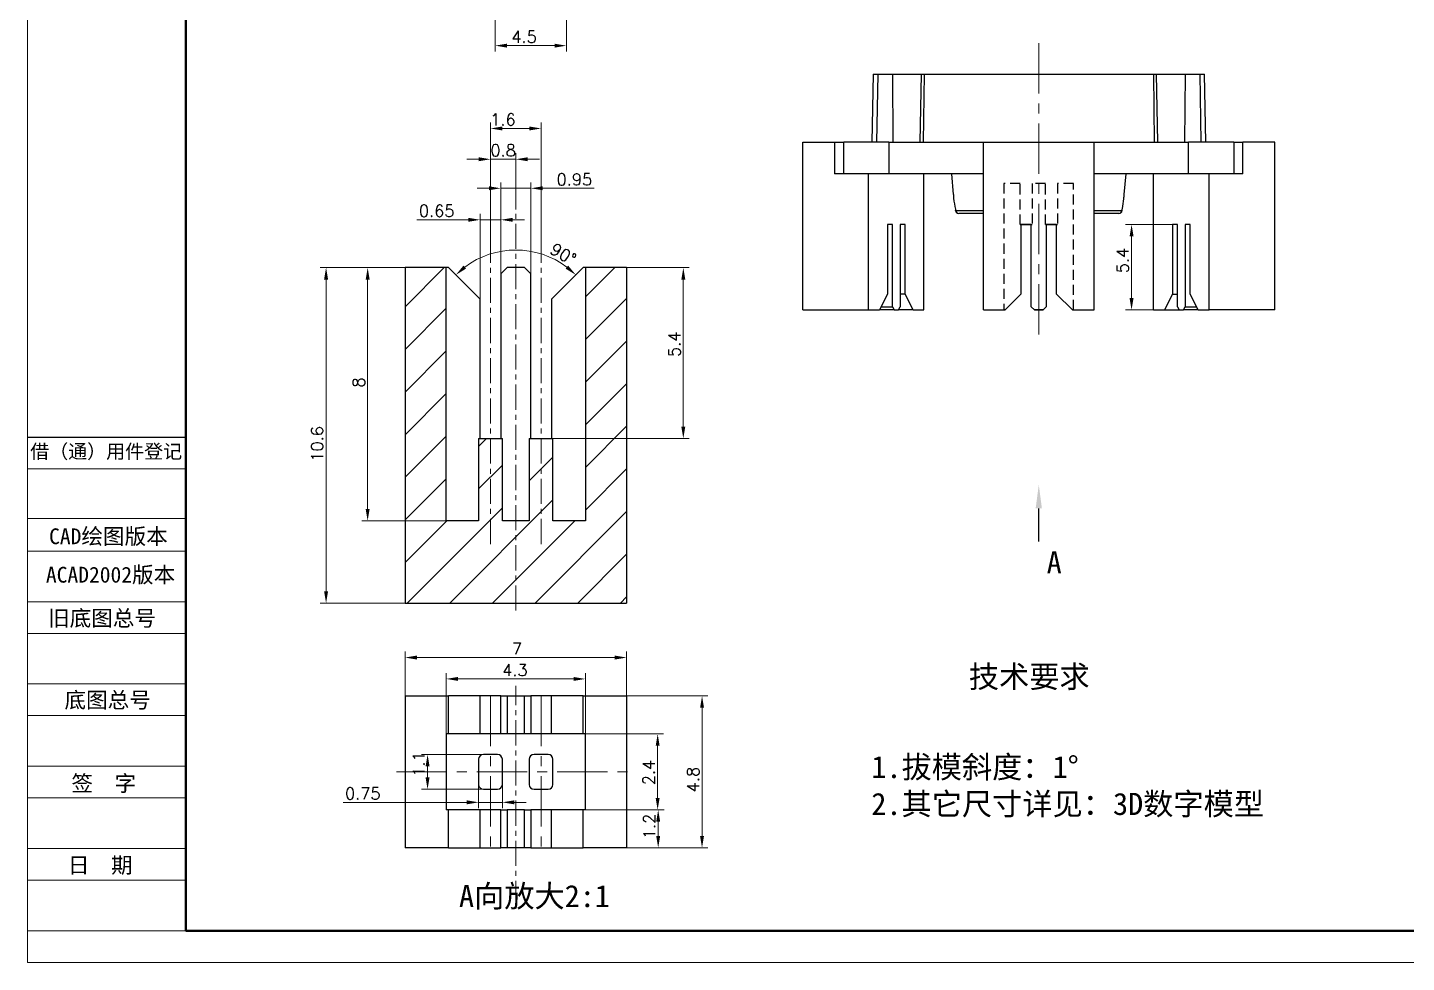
# Model space of a CAD drawing. Header units: millimetres. Extents: x 2517 to 4431, y 863 to 2540.
# Drawn here: x 3634.3 to 3721.4, y 1207.2 to 1266.3 of the extents above; entities that cross this region are included whole.
import ezdxf

# ---------------------------------------------------------------- set-up
doc = ezdxf.new("R2010")
doc.units = ezdxf.units.MM
doc.linetypes.add('CENTER', pattern=[50.8, 31.75, -6.35, 6.35, -6.35])
doc.linetypes.add('HIDDEN', pattern=[9.525, 6.35, -3.175])
for name, color, linetype, lineweight in [('AM_5', 3, 'Continuous', 25), ('中心线', 1, 'CENTER', 9), ('填充', 3, 'Continuous', 9), ('实线', 7, 'Continuous', 25), ('尺寸标注', 2, 'Continuous', 9), ('引导线', 6, 'Continuous', 9), ('文本', 3, 'Continuous', 15), ('粗实线', 9, 'Continuous', 50), ('虚线', 4, 'HIDDEN', 13)]:
    doc.layers.add(name, color=color, linetype=linetype, lineweight=lineweight)
doc.styles.add('st', font='txt.shx')
doc.styles.get("Standard").update_dxf_attribs({"font": 'simfang.ttf'})
doc.dimstyles.new('2st0.3', dxfattribs={"dimscale": 0.3, "dimtxt": 2.5, "dimasz": 2.5, "dimexe": 1.25, "dimexo": 0, "dimtad": 1, "dimtoh": 1, "dimdec": 3, "dimlfac": 0.5, "dimdsep": 46, "dimtxsty": 'st', "dimcen": 0, "dimclrd": 256, "dimclre": 256, "dimclrt": 256, "dimadec": 4, "dimazin": 2, "dimtfac": 1, "dimtdec": 3, "dimtmove": 0, "dimatfit": 1, "dimfxl": 0, "dimlwd": -1, "dimlwe": -1, "dimarcsym": 0})
doc.dimstyles.new('st0.3', dxfattribs={"dimscale": 0.3, "dimtxt": 2.5, "dimasz": 2.5, "dimexe": 1.25, "dimexo": 0, "dimtad": 1, "dimtoh": 1, "dimdec": 3, "dimdsep": 46, "dimtxsty": 'st', "dimcen": 0, "dimclrd": 256, "dimclre": 256, "dimclrt": 256, "dimadec": 4, "dimazin": 2, "dimtfac": 1, "dimtdec": 3, "dimtmove": 0, "dimatfit": 1, "dimfxl": 0, "dimlwd": -1, "dimlwe": -1, "dimarcsym": 0})

# ---------------------------------------------------------------- blocks, each defined once
blk = doc.blocks.new('*D244')
at = {"layer": 'Defpoints', "color": 0, "ltscale": 0.1, "transparency": 16777216}
for p in [(3672.115, 1224.088), (3676.883, 1224.088), (3672.115, 1214.488)]:
    blk.add_point(p, dxfattribs=at)
at = {"layer": '尺寸标注', "ltscale": 0.1, "transparency": 16777216}
for p, q in [((3672.115, 1224.088), (3677.258, 1224.088)), ((3676.883, 1215.238), (3676.883, 1223.338)), ((3672.115, 1214.488), (3677.258, 1214.488))]:
    blk.add_line(p, q, dxfattribs=at)
for points in [[(3676.758, 1223.338), (3677.008, 1223.338), (3676.883, 1224.088)], [(3676.758, 1215.238), (3677.008, 1215.238), (3676.883, 1214.488)]]:
    blk.add_solid(points, dxfattribs=at)
at = {"layer": '尺寸标注', "ltscale": 0.1, "transparency": 16777216, "insert": (3676.321, 1218.803), "char_height": 0.75, "attachment_point": 5, "rotation": 90, "style": 'st'}
blk.add_mtext('4.8', dxfattribs=at)
blk = doc.blocks.new('*D245')
at = {"layer": 'Defpoints', "color": 0, "ltscale": 0.1, "transparency": 16777216}
for p in [(3653.126, 1251.161), (3658.115, 1251.161), (3658.115, 1229.961)]:
    blk.add_point(p, dxfattribs=at)
at = {"layer": '尺寸标注', "ltscale": 0.1, "transparency": 16777216}
for p, q in [((3658.115, 1251.161), (3652.751, 1251.161)), ((3653.126, 1230.711), (3653.126, 1250.411)), ((3658.115, 1229.961), (3652.751, 1229.961))]:
    blk.add_line(p, q, dxfattribs=at)
for points in [[(3653.001, 1250.411), (3653.251, 1250.411), (3653.126, 1251.161)], [(3653.001, 1230.711), (3653.251, 1230.711), (3653.126, 1229.961)]]:
    blk.add_solid(points, dxfattribs=at)
at = {"layer": '尺寸标注', "ltscale": 0.1, "transparency": 16777216, "insert": (3652.564, 1240.024), "char_height": 0.75, "attachment_point": 5, "rotation": 90, "style": 'st'}
blk.add_mtext('10.6', dxfattribs=at)
blk = doc.blocks.new('*D246')
at = {"layer": 'Defpoints', "color": 0, "ltscale": 0.1, "transparency": 16777216}
for p in [(3669.515, 1221.688), (3674.078, 1221.688), (3669.515, 1216.888)]:
    blk.add_point(p, dxfattribs=at)
at = {"layer": '尺寸标注', "ltscale": 0.1, "transparency": 16777216}
for p, q in [((3669.515, 1221.688), (3674.453, 1221.688)), ((3674.078, 1217.638), (3674.078, 1220.938)), ((3669.515, 1216.888), (3674.453, 1216.888))]:
    blk.add_line(p, q, dxfattribs=at)
for points in [[(3673.953, 1220.938), (3674.203, 1220.938), (3674.078, 1221.688)], [(3673.953, 1217.638), (3674.203, 1217.638), (3674.078, 1216.888)]]:
    blk.add_solid(points, dxfattribs=at)
at = {"layer": '尺寸标注', "ltscale": 0.1, "transparency": 16777216, "insert": (3673.516, 1219.25), "char_height": 0.75, "attachment_point": 5, "rotation": 90, "style": 'st'}
blk.add_mtext('2.4', dxfattribs=at)
blk = doc.blocks.new('*D247')
at = {"layer": 'Defpoints', "color": 0, "ltscale": 0.1, "transparency": 16777216}
for p in [(3655.752, 1251.161), (3658.115, 1251.161), (3660.715, 1235.161)]:
    blk.add_point(p, dxfattribs=at)
at = {"layer": '尺寸标注', "ltscale": 0.1, "transparency": 16777216}
for p, q in [((3658.115, 1251.161), (3655.377, 1251.161)), ((3655.752, 1235.911), (3655.752, 1250.411)), ((3660.715, 1235.161), (3655.377, 1235.161))]:
    blk.add_line(p, q, dxfattribs=at)
for points in [[(3655.627, 1250.411), (3655.877, 1250.411), (3655.752, 1251.161)], [(3655.627, 1235.911), (3655.877, 1235.911), (3655.752, 1235.161)]]:
    blk.add_solid(points, dxfattribs=at)
at = {"layer": '尺寸标注', "ltscale": 0.1, "transparency": 16777216, "insert": (3655.19, 1243.901), "char_height": 0.75, "attachment_point": 5, "rotation": 90, "style": 'st'}
blk.add_mtext('8', dxfattribs=at)
blk = doc.blocks.new('*D248')
at = {"layer": 'Defpoints', "color": 0, "ltscale": 0.1, "transparency": 16777216}
for p in [(3666.715, 1259.959), (3663.515, 1251.763), (3666.715, 1251.763)]:
    blk.add_point(p, dxfattribs=at)
at = {"layer": '尺寸标注', "ltscale": 0.1, "transparency": 16777216}
for p, q in [((3663.515, 1251.763), (3663.515, 1260.334)), ((3664.265, 1259.959), (3665.965, 1259.959)), ((3666.715, 1251.763), (3666.715, 1260.334))]:
    blk.add_line(p, q, dxfattribs=at)
for points in [[(3664.265, 1260.084), (3664.265, 1259.834), (3663.515, 1259.959)], [(3665.965, 1260.084), (3665.965, 1259.834), (3666.715, 1259.959)]]:
    blk.add_solid(points, dxfattribs=at)
at = {"layer": '尺寸标注', "ltscale": 0.1, "transparency": 16777216, "insert": (3664.301, 1260.521), "char_height": 0.75, "attachment_point": 5, "style": 'st'}
blk.add_mtext('1.6', dxfattribs=at)
blk = doc.blocks.new('*D249')
at = {"layer": 'Defpoints', "color": 0, "ltscale": 0.1, "transparency": 16777216}
for p in [(3669.515, 1225.164), (3660.715, 1221.688), (3669.515, 1221.688)]:
    blk.add_point(p, dxfattribs=at)
at = {"layer": '尺寸标注', "ltscale": 0.1, "transparency": 16777216}
for p, q in [((3660.715, 1221.688), (3660.715, 1225.539)), ((3661.465, 1225.164), (3668.765, 1225.164)), ((3669.515, 1221.688), (3669.515, 1225.539))]:
    blk.add_line(p, q, dxfattribs=at)
for points in [[(3661.465, 1225.289), (3661.465, 1225.039), (3660.715, 1225.164)], [(3668.765, 1225.289), (3668.765, 1225.039), (3669.515, 1225.164)]]:
    blk.add_solid(points, dxfattribs=at)
at = {"layer": '尺寸标注', "ltscale": 0.1, "transparency": 16777216, "insert": (3665.056, 1225.726), "char_height": 0.75, "attachment_point": 5, "style": 'st'}
blk.add_mtext('4.3', dxfattribs=at)
blk = doc.blocks.new('*D250')
at = {"layer": 'Defpoints', "color": 0, "ltscale": 0.1, "transparency": 16777216}
for p in [(3669.515, 1216.888), (3674.111, 1216.888), (3672.115, 1214.488)]:
    blk.add_point(p, dxfattribs=at)
at = {"layer": '尺寸标注', "ltscale": 0.1, "transparency": 16777216}
for p, q in [((3669.515, 1216.888), (3674.486, 1216.888)), ((3674.111, 1215.238), (3674.111, 1216.138)), ((3672.115, 1214.488), (3674.486, 1214.488))]:
    blk.add_line(p, q, dxfattribs=at)
for points in [[(3673.986, 1216.138), (3674.236, 1216.138), (3674.111, 1216.888)], [(3673.986, 1215.238), (3674.236, 1215.238), (3674.111, 1214.488)]]:
    blk.add_solid(points, dxfattribs=at)
at = {"layer": '尺寸标注', "ltscale": 0.1, "transparency": 16777216, "insert": (3673.549, 1215.842), "char_height": 0.75, "attachment_point": 5, "rotation": 90, "style": 'st'}
blk.add_mtext('1.2', dxfattribs=at)
blk = doc.blocks.new('*D251')
at = {"layer": 'Defpoints', "color": 0, "ltscale": 0.1, "transparency": 16777216}
for p in [(3663.065, 1220.388), (3659.539, 1218.188), (3663.065, 1218.188)]:
    blk.add_point(p, dxfattribs=at)
at = {"layer": '尺寸标注', "ltscale": 0.1, "transparency": 16777216}
for p, q in [((3663.065, 1220.388), (3659.164, 1220.388)), ((3659.539, 1219.638), (3659.539, 1218.938)), ((3663.065, 1218.188), (3659.164, 1218.188))]:
    blk.add_line(p, q, dxfattribs=at)
for points in [[(3659.414, 1219.638), (3659.664, 1219.638), (3659.539, 1220.388)], [(3659.414, 1218.938), (3659.664, 1218.938), (3659.539, 1218.188)]]:
    blk.add_solid(points, dxfattribs=at)
at = {"layer": '尺寸标注', "ltscale": 0.1, "transparency": 16777216, "insert": (3658.977, 1219.786), "char_height": 0.75, "attachment_point": 5, "rotation": 90, "style": 'st'}
blk.add_mtext('1.1', dxfattribs=at)
blk = doc.blocks.new('*D252')
at = {"layer": 'Defpoints', "color": 0, "ltscale": 0.1, "transparency": 16777216}
for p in [(3662.765, 1218.488), (3664.265, 1218.488), (3664.265, 1217.363)]:
    blk.add_point(p, dxfattribs=at)
at = {"layer": '尺寸标注', "ltscale": 0.1, "transparency": 16777216}
for p, q in [((3662.765, 1218.488), (3662.765, 1216.988)), ((3664.265, 1218.488), (3664.265, 1216.988)), ((3662.015, 1217.363), (3654.195, 1217.363)), ((3664.265, 1217.363), (3662.765, 1217.363)), ((3665.015, 1217.363), (3665.765, 1217.363))]:
    blk.add_line(p, q, dxfattribs=at)
for points in [[(3662.015, 1217.488), (3662.015, 1217.238), (3662.765, 1217.363)], [(3665.015, 1217.488), (3665.015, 1217.238), (3664.265, 1217.363)]]:
    blk.add_solid(points, dxfattribs=at)
at = {"layer": '尺寸标注', "ltscale": 0.1, "transparency": 16777216, "insert": (3655.445, 1217.926), "char_height": 0.75, "attachment_point": 5, "style": 'st'}
blk.add_mtext('0.75', dxfattribs=at)
blk = doc.blocks.new('*D253')
at = {"layer": 'Defpoints', "color": 0, "ltscale": 0.1, "transparency": 16777216}
for p in [(3672.115, 1226.516), (3658.115, 1224.088), (3672.115, 1224.088)]:
    blk.add_point(p, dxfattribs=at)
at = {"layer": '尺寸标注', "ltscale": 0.1, "transparency": 16777216}
for p, q in [((3658.115, 1224.088), (3658.115, 1226.891)), ((3672.115, 1224.088), (3672.115, 1226.891)), ((3658.865, 1226.516), (3671.365, 1226.516))]:
    blk.add_line(p, q, dxfattribs=at)
for points in [[(3658.865, 1226.641), (3658.865, 1226.391), (3658.115, 1226.516)], [(3671.365, 1226.641), (3671.365, 1226.391), (3672.115, 1226.516)]]:
    blk.add_solid(points, dxfattribs=at)
at = {"layer": '尺寸标注', "ltscale": 0.1, "transparency": 16777216, "insert": (3665.192, 1227.078), "char_height": 0.75, "attachment_point": 5, "style": 'st'}
blk.add_mtext('7', dxfattribs=at)
blk = doc.blocks.new('*D257')
at = {"layer": 'Defpoints', "color": 0, "ltscale": 0.1, "transparency": 16777216}
for p in [(3663.813, 1278.775), (3668.313, 1271.312), (3668.313, 1265.194)]:
    blk.add_point(p, dxfattribs=at)
at = {"layer": '尺寸标注', "ltscale": 0.1, "transparency": 16777216}
for p, q in [((3663.813, 1278.775), (3663.813, 1264.819)), ((3668.313, 1271.312), (3668.313, 1264.819)), ((3664.563, 1265.194), (3667.563, 1265.194))]:
    blk.add_line(p, q, dxfattribs=at)
for points in [[(3664.563, 1265.319), (3664.563, 1265.069), (3663.813, 1265.194)], [(3667.563, 1265.319), (3667.563, 1265.069), (3668.313, 1265.194)]]:
    blk.add_solid(points, dxfattribs=at)
at = {"layer": '尺寸标注', "ltscale": 0.1, "transparency": 16777216, "insert": (3665.639, 1265.757), "char_height": 0.75, "attachment_point": 5, "style": 'st'}
blk.add_mtext('4.5', dxfattribs=at)
blk = doc.blocks.new('*D258')
at = {"layer": 'Defpoints', "color": 0, "ltscale": 0.1, "transparency": 16777216}
for p in [(3665.115, 1258.015), (3665.115, 1254.845), (3663.515, 1251.763)]:
    blk.add_point(p, dxfattribs=at)
at = {"layer": '尺寸标注', "ltscale": 0.1, "transparency": 16777216}
for p, q in [((3663.515, 1251.763), (3663.515, 1258.39)), ((3665.115, 1254.845), (3665.115, 1258.39)), ((3662.765, 1258.015), (3662.015, 1258.015)), ((3663.515, 1258.015), (3665.115, 1258.015)), ((3665.865, 1258.015), (3666.615, 1258.015))]:
    blk.add_line(p, q, dxfattribs=at)
for points in [[(3662.765, 1258.14), (3662.765, 1257.89), (3663.515, 1258.015)], [(3665.865, 1258.14), (3665.865, 1257.89), (3665.115, 1258.015)]]:
    blk.add_solid(points, dxfattribs=at)
at = {"layer": '尺寸标注', "ltscale": 0.1, "transparency": 16777216, "insert": (3664.315, 1258.577), "char_height": 0.75, "attachment_point": 5, "style": 'st'}
blk.add_mtext('0.8', dxfattribs=at)
blk = doc.blocks.new('*D259')
at = {"layer": 'Defpoints', "color": 0, "ltscale": 0.1, "transparency": 16777216}
for p in [(3666.065, 1256.179), (3664.165, 1250.761), (3666.065, 1250.761)]:
    blk.add_point(p, dxfattribs=at)
at = {"layer": '尺寸标注', "ltscale": 0.1, "transparency": 16777216}
for p, q in [((3664.165, 1250.761), (3664.165, 1256.554)), ((3666.065, 1250.761), (3666.065, 1256.554)), ((3663.415, 1256.179), (3662.665, 1256.179)), ((3664.165, 1256.179), (3666.065, 1256.179)), ((3666.815, 1256.179), (3670.065, 1256.179))]:
    blk.add_line(p, q, dxfattribs=at)
for points in [[(3663.415, 1256.304), (3663.415, 1256.054), (3664.165, 1256.179)], [(3666.815, 1256.304), (3666.815, 1256.054), (3666.065, 1256.179)]]:
    blk.add_solid(points, dxfattribs=at)
at = {"layer": '尺寸标注', "ltscale": 0.1, "transparency": 16777216, "insert": (3668.815, 1256.742), "char_height": 0.75, "attachment_point": 5, "style": 'st'}
blk.add_mtext('0.95', dxfattribs=at)
blk = doc.blocks.new('*D260')
at = {"layer": 'Defpoints', "color": 0, "ltscale": 0.1, "transparency": 16777216}
for p in [(3664.165, 1254.185), (3662.865, 1249.161), (3664.165, 1249.161)]:
    blk.add_point(p, dxfattribs=at)
at = {"layer": '尺寸标注', "ltscale": 0.1, "transparency": 16777216}
for p, q in [((3662.115, 1254.185), (3658.865, 1254.185)), ((3662.865, 1249.161), (3662.865, 1254.56)), ((3664.165, 1254.185), (3662.865, 1254.185)), ((3664.165, 1249.161), (3664.165, 1254.56)), ((3664.915, 1254.185), (3665.665, 1254.185))]:
    blk.add_line(p, q, dxfattribs=at)
for points in [[(3662.115, 1254.31), (3662.115, 1254.06), (3662.865, 1254.185)], [(3664.915, 1254.31), (3664.915, 1254.06), (3664.165, 1254.185)]]:
    blk.add_solid(points, dxfattribs=at)
at = {"layer": '尺寸标注', "ltscale": 0.1, "transparency": 16777216, "insert": (3660.115, 1254.747), "char_height": 0.75, "attachment_point": 5, "style": 'st'}
blk.add_mtext('0.65', dxfattribs=at)
blk = doc.blocks.new('*D261')
at = {"layer": 'Defpoints', "color": 0, "ltscale": 0.1, "transparency": 16777216}
for p in [(3672.115, 1251.161), (3675.7, 1251.161), (3667.465, 1240.361)]:
    blk.add_point(p, dxfattribs=at)
at = {"layer": '尺寸标注', "ltscale": 0.1, "transparency": 16777216}
for p, q in [((3672.115, 1251.161), (3676.075, 1251.161)), ((3675.7, 1241.111), (3675.7, 1250.411)), ((3667.465, 1240.361), (3676.075, 1240.361))]:
    blk.add_line(p, q, dxfattribs=at)
for points in [[(3675.575, 1250.411), (3675.825, 1250.411), (3675.7, 1251.161)], [(3675.575, 1241.111), (3675.825, 1241.111), (3675.7, 1240.361)]]:
    blk.add_solid(points, dxfattribs=at)
at = {"layer": '尺寸标注', "ltscale": 0.1, "transparency": 16777216, "insert": (3675.137, 1246.318), "char_height": 0.75, "attachment_point": 5, "rotation": 90, "style": 'st'}
blk.add_mtext('5.4', dxfattribs=at)
blk = doc.blocks.new('*D262')
at = {"layer": 'Defpoints', "color": 0, "ltscale": 0.1, "transparency": 16777216}
for p in [(3706.606, 1253.889), (3704.024, 1248.489), (3705.418, 1248.489)]:
    blk.add_point(p, dxfattribs=at)
at = {"layer": '尺寸标注', "ltscale": 0.1, "transparency": 16777216}
for p, q in [((3706.606, 1253.889), (3703.649, 1253.889)), ((3704.024, 1253.139), (3704.024, 1249.239)), ((3705.418, 1248.489), (3703.649, 1248.489))]:
    blk.add_line(p, q, dxfattribs=at)
for points in [[(3703.899, 1253.139), (3704.149, 1253.139), (3704.024, 1253.889)], [(3703.899, 1249.239), (3704.149, 1249.239), (3704.024, 1248.489)]]:
    blk.add_solid(points, dxfattribs=at)
at = {"layer": '尺寸标注', "ltscale": 0.1, "transparency": 16777216, "insert": (3703.461, 1251.618), "char_height": 0.75, "attachment_point": 5, "rotation": 90, "style": 'st'}
blk.add_mtext('5.4', dxfattribs=at)
blk = doc.blocks.new('*D266')
at = {"layer": 'Defpoints', "color": 0, "ltscale": 0.1, "transparency": 16777216}
for p in [(3663.727, 1252.091), (3660.865, 1251.161), (3669.365, 1251.161), (3662.865, 1249.161), (3667.365, 1249.161)]:
    blk.add_point(p, dxfattribs=at)
at = {"layer": '尺寸标注', "ltscale": 0.1, "transparency": 16777216}
blk.add_arc((3665.115, 1246.911), 5.363, 53.0196, 126.9804, dxfattribs=at)
for points in [[(3661.971, 1251.101), (3661.807, 1251.289), (3661.323, 1250.703)], [(3668.423, 1251.289), (3668.259, 1251.101), (3668.907, 1250.703)]]:
    blk.add_solid(points, dxfattribs=at)
at = {"layer": '尺寸标注', "ltscale": 0.1, "transparency": 16777216, "insert": (3668.111, 1252.023), "char_height": 0.75, "attachment_point": 5, "rotation": 329.62092, "style": 'st'}
blk.add_mtext('90°', dxfattribs=at)

msp = doc.modelspace()

# ---------------------------------------------------------------- hatches: boundary and pattern name
at = {"layer": '填充'}
h = msp.add_hatch(dxfattribs=at)
h.set_pattern_fill('ANSI31', color=256, scale=0.6, style=0)
h.set_pattern_definition([(45, (-3731.2082, -1364.04), (-1.3470384, 1.3470384), [])])
h.paths.add_polyline_path([(3660.7146, 1251.1609), (3658.1146, 1251.1609), (3658.1146, 1229.9609), (3672.1146, 1229.9609), (3672.1146, 1251.1609), (3669.5146, 1251.1609), (3669.5146, 1235.1609), (3667.4646, 1235.1609), (3667.4646, 1240.3609), (3665.9646, 1240.3609), (3665.9646, 1235.1609), (3664.2646, 1235.1609), (3664.2646, 1240.3609), (3662.7646, 1240.3609), (3662.7646, 1235.1609), (3660.7146, 1235.1609)], flags=0)

# ---------------------------------------------------------------- linework, layer by layer
at = {"color": 7, "linetype": 'Continuous', "lineweight": 25}
for p, q in [((3687.6865, 1263.3886), (3687.6114, 1259.0886)), ((3687.6865, 1263.3886), (3687.9884, 1263.3886)), ((3687.9884, 1263.3886), (3687.9155, 1259.0886)), ((3687.9884, 1263.3886), (3688.9078, 1263.3886)), ((3688.9078, 1263.3886), (3688.9453, 1259.0886)), ((3688.9078, 1263.3886), (3690.7203, 1263.3886)), ((3690.7203, 1263.3886), (3690.6453, 1259.0886)), ((3690.7203, 1263.3886), (3690.9128, 1263.3886)), ((3690.9128, 1263.3886), (3690.8609, 1259.0886)), ((3690.9128, 1263.3886), (3705.4101, 1263.3886)), ((3705.4101, 1263.3886), (3705.462, 1259.0886)), ((3705.4101, 1263.3886), (3705.6025, 1263.3886)), ((3705.6776, 1259.0886), (3705.6025, 1263.3886)), ((3705.6025, 1263.3886), (3707.4151, 1263.3886)), ((3707.4151, 1263.3886), (3707.3776, 1259.0886)), ((3707.4151, 1263.3886), (3708.3345, 1263.3886)), ((3708.3345, 1263.3886), (3708.4074, 1259.0886)), ((3708.3345, 1263.3886), (3708.6364, 1263.3886)), ((3708.7114, 1259.0886), (3708.6364, 1263.3886)), ((3683.2479, 1248.4886), (3683.2479, 1259.0886)), ((3683.2479, 1259.0886), (3685.2614, 1259.0886)), ((3685.2614, 1259.0886), (3685.2614, 1257.0886)), ((3685.2614, 1259.0886), (3685.8391, 1259.0886)), ((3685.8391, 1257.0886), (3685.8391, 1259.0886)), ((3688.6946, 1259.0886), (3685.8391, 1259.0886)), ((3688.6946, 1259.0886), (3688.6946, 1257.0886)), ((3688.6946, 1259.0886), (3694.6614, 1259.0886)), ((3694.6614, 1248.4886), (3694.6614, 1259.0886)), ((3694.6614, 1259.0886), (3701.6614, 1259.0886)), ((3701.6614, 1248.4886), (3701.6614, 1259.0886)), ((3701.6614, 1259.0886), (3707.6283, 1259.0886)), ((3707.6283, 1257.0886), (3707.6283, 1259.0886)), ((3710.4838, 1259.0886), (3707.6283, 1259.0886)), ((3710.4838, 1259.0886), (3710.4838, 1257.0886)), ((3710.4838, 1259.0886), (3711.0614, 1259.0886)), ((3711.0614, 1257.0886), (3711.0614, 1259.0886)), ((3713.075, 1259.0886), (3711.0614, 1259.0886)), ((3713.075, 1248.4886), (3713.075, 1259.0886)), ((3685.8391, 1257.0886), (3685.2614, 1257.0886)), ((3688.6946, 1257.0886), (3685.8391, 1257.0886)), ((3687.4048, 1248.4886), (3687.4048, 1257.0886)), ((3694.6614, 1257.0886), (3688.6946, 1257.0886)), ((3690.9048, 1248.4886), (3690.9048, 1257.0886)), ((3692.6472, 1257.0886), (3692.7587, 1255.7874)), ((3707.6283, 1257.0886), (3701.6614, 1257.0886)), ((3703.5642, 1255.7876), (3703.6757, 1257.0886)), ((3705.4181, 1248.4886), (3705.4181, 1257.0886)), ((3710.4838, 1257.0886), (3707.6283, 1257.0886)), ((3708.9181, 1248.4886), (3708.9181, 1257.0886)), ((3711.0614, 1257.0886), (3710.4838, 1257.0886)), ((3692.891, 1254.8303), (3692.9055, 1254.7485)), ((3703.4174, 1254.7485), (3703.4273, 1254.8017)), ((3688.9173, 1253.8886), (3688.5923, 1253.8886)), ((3688.5923, 1253.8886), (3688.5923, 1249.4886)), ((3688.9173, 1248.6886), (3688.9173, 1253.8886)), ((3689.7173, 1253.8886), (3689.3923, 1253.8886)), ((3689.3923, 1253.8886), (3689.3923, 1248.6886)), ((3689.7173, 1249.4886), (3689.7173, 1253.8886)), ((3694.6614, 1254.5886), (3693.1014, 1254.5886)), ((3696.9864, 1253.8886), (3697.7364, 1253.8886)), ((3697.6864, 1253.8886), (3697.0364, 1253.8886)), ((3697.0364, 1253.8886), (3697.0364, 1249.4886)), ((3697.0364, 1253.8886), (3697.0364, 1249.4886)), ((3697.6864, 1248.6886), (3697.6864, 1253.8886)), ((3697.6864, 1248.6886), (3697.6864, 1253.8886)), ((3698.5864, 1253.8886), (3699.3364, 1253.8886)), ((3699.2864, 1253.8886), (3698.6364, 1253.8886)), ((3698.6364, 1253.8886), (3698.6364, 1248.6886)), ((3698.6364, 1253.8886), (3698.6364, 1248.6886)), ((3699.2864, 1249.4886), (3699.2864, 1253.8886)), ((3699.2864, 1249.4886), (3699.2864, 1253.8886)), ((3703.2214, 1254.5886), (3701.6614, 1254.5886)), ((3706.9306, 1253.8886), (3706.6056, 1253.8886)), ((3706.6056, 1253.8886), (3706.6056, 1249.4886)), ((3706.9306, 1248.6886), (3706.9306, 1253.8886)), ((3707.7306, 1253.8886), (3707.4056, 1253.8886)), ((3707.4056, 1253.8886), (3707.4056, 1248.6886)), ((3707.7306, 1249.4886), (3707.7306, 1253.8886)), ((3658.1146, 1251.1609), (3658.1146, 1229.9609)), ((3660.7146, 1251.1609), (3658.1146, 1251.1609)), ((3660.7146, 1235.1609), (3660.7146, 1251.1609)), ((3660.8646, 1251.1609), (3660.7146, 1251.1609)), ((3662.8646, 1249.1609), (3660.8646, 1251.1609)), ((3664.5646, 1251.1609), (3664.1646, 1250.7609)), ((3664.1646, 1250.7609), (3664.1646, 1240.3609)), ((3665.6646, 1251.1609), (3664.5646, 1251.1609)), ((3666.0646, 1250.7609), (3665.6646, 1251.1609)), ((3666.0646, 1240.3609), (3666.0646, 1250.7609)), ((3669.3646, 1251.1609), (3667.3646, 1249.1609)), ((3669.5146, 1251.1609), (3669.3646, 1251.1609)), ((3669.5146, 1251.1609), (3669.5146, 1235.1609)), ((3672.1146, 1251.1609), (3669.5146, 1251.1609)), ((3672.1146, 1251.1609), (3672.1146, 1229.9609)), ((3688.5923, 1249.4886), (3688.0923, 1248.4886)), ((3689.7173, 1249.4886), (3689.3923, 1249.4886)), ((3690.2173, 1248.4886), (3689.7173, 1249.4886)), ((3697.0364, 1249.4886), (3696.0364, 1248.4886)), ((3697.0364, 1249.4886), (3696.0364, 1248.4886)), ((3700.2864, 1248.4886), (3699.2864, 1249.4886)), ((3700.2864, 1248.4886), (3699.2864, 1249.4886)), ((3706.6056, 1249.4886), (3706.1056, 1248.4886)), ((3706.6056, 1249.4886), (3706.9306, 1249.4886)), ((3708.2306, 1248.4886), (3707.7306, 1249.4886)), ((3662.8646, 1240.3609), (3662.8646, 1249.1609)), ((3667.3646, 1249.1609), (3667.3646, 1240.3609)), ((3688.1923, 1248.6886), (3688.9173, 1248.6886)), ((3688.9173, 1248.6886), (3689.0173, 1248.4886)), ((3689.2923, 1248.4886), (3689.3923, 1248.6886)), ((3697.6864, 1248.6886), (3697.8864, 1248.4886)), ((3697.8864, 1248.4886), (3697.6864, 1248.6886)), ((3698.4364, 1248.4886), (3698.6364, 1248.6886)), ((3698.6364, 1248.6886), (3698.4364, 1248.4886)), ((3706.9306, 1248.6886), (3707.0306, 1248.4886)), ((3707.3056, 1248.4886), (3707.4056, 1248.6886)), ((3707.4056, 1248.6886), (3708.1306, 1248.6886)), ((3683.2479, 1248.4886), (3687.4048, 1248.4886)), ((3687.4048, 1248.4886), (3688.0923, 1248.4886)), ((3689.0173, 1248.4886), (3688.0923, 1248.4886)), ((3689.0173, 1248.4886), (3689.2923, 1248.4886)), ((3690.2173, 1248.4886), (3689.2923, 1248.4886)), ((3690.2173, 1248.4886), (3690.9048, 1248.4886)), ((3694.6614, 1248.4886), (3696.0364, 1248.4886)), ((3696.0364, 1248.4886), (3695.9614, 1248.4886)), ((3697.8864, 1248.4886), (3698.4364, 1248.4886)), ((3698.4364, 1248.4886), (3697.8864, 1248.4886)), ((3700.2864, 1248.4886), (3701.6614, 1248.4886)), ((3700.3614, 1248.4886), (3700.2864, 1248.4886)), ((3705.4181, 1248.4886), (3706.1056, 1248.4886)), ((3706.1056, 1248.4886), (3707.0306, 1248.4886)), ((3707.0306, 1248.4886), (3707.3056, 1248.4886)), ((3708.2306, 1248.4886), (3707.3056, 1248.4886)), ((3708.2306, 1248.4886), (3708.9181, 1248.4886)), ((3713.075, 1248.4886), (3708.9181, 1248.4886)), ((3662.7646, 1240.3609), (3662.7646, 1235.1609)), ((3662.7646, 1240.3609), (3664.2646, 1240.3609)), ((3664.2646, 1235.1609), (3664.2646, 1240.3609)), ((3665.9646, 1240.3609), (3665.9646, 1235.1609)), ((3665.9646, 1240.3609), (3667.4646, 1240.3609)), ((3667.4646, 1235.1609), (3667.4646, 1240.3609)), ((3662.7646, 1235.1609), (3660.7146, 1235.1609)), ((3665.9646, 1235.1609), (3664.2646, 1235.1609)), ((3669.5146, 1235.1609), (3667.4646, 1235.1609)), ((3658.1146, 1229.9609), (3672.1146, 1229.9609)), ((3658.1146, 1224.0881), (3658.1146, 1214.4881)), ((3658.1146, 1224.0881), (3660.8646, 1224.0881)), ((3660.8646, 1221.6881), (3660.8646, 1224.0881)), ((3662.8646, 1224.0881), (3660.8646, 1224.0881)), ((3662.8646, 1221.6881), (3662.8646, 1224.0881)), ((3664.1646, 1224.0881), (3662.8646, 1224.0881)), ((3664.1646, 1221.6881), (3664.1646, 1224.0881)), ((3664.1646, 1224.0881), (3664.5646, 1224.0881)), ((3664.5646, 1224.0881), (3664.5646, 1221.6881)), ((3664.5646, 1224.0881), (3665.6646, 1224.0881)), ((3665.6646, 1221.6881), (3665.6646, 1224.0881)), ((3665.6646, 1224.0881), (3666.0646, 1224.0881)), ((3666.0646, 1224.0881), (3666.0646, 1221.6881)), ((3667.3646, 1224.0881), (3666.0646, 1224.0881)), ((3667.3646, 1221.6881), (3667.3646, 1224.0881)), ((3669.3646, 1224.0881), (3667.3646, 1224.0881)), ((3669.3646, 1221.6881), (3669.3646, 1224.0881)), ((3669.3646, 1224.0881), (3672.1146, 1224.0881)), ((3672.1146, 1224.0881), (3672.1146, 1214.4881)), ((3660.7146, 1221.6881), (3660.7146, 1216.8881)), ((3660.8646, 1221.6881), (3660.7146, 1221.6881)), ((3662.8646, 1221.6881), (3660.8646, 1221.6881)), ((3664.1646, 1221.6881), (3662.8646, 1221.6881)), ((3664.5646, 1221.6881), (3664.1646, 1221.6881)), ((3665.6646, 1221.6881), (3664.5646, 1221.6881)), ((3666.0646, 1221.6881), (3665.6646, 1221.6881)), ((3667.3646, 1221.6881), (3666.0646, 1221.6881)), ((3669.3646, 1221.6881), (3667.3646, 1221.6881)), ((3669.5146, 1221.6881), (3669.3646, 1221.6881)), ((3669.5146, 1216.8881), (3669.5146, 1221.6881)), ((3662.7646, 1220.0881), (3662.7646, 1218.4881)), ((3663.9646, 1220.3881), (3663.0646, 1220.3881)), ((3664.2646, 1218.4881), (3664.2646, 1220.0881)), ((3665.9646, 1220.0881), (3665.9646, 1218.4881)), ((3667.1646, 1220.3881), (3666.2646, 1220.3881)), ((3667.4646, 1218.4881), (3667.4646, 1220.0881)), ((3663.0646, 1218.1881), (3663.9646, 1218.1881)), ((3666.2646, 1218.1881), (3667.1646, 1218.1881)), ((3660.8646, 1216.8881), (3660.7146, 1216.8881)), ((3660.8646, 1214.4881), (3660.8646, 1216.8881)), ((3662.8646, 1216.8881), (3660.8646, 1216.8881)), ((3662.8646, 1214.4881), (3662.8646, 1216.8881)), ((3664.1646, 1216.8881), (3662.8646, 1216.8881)), ((3664.1646, 1214.4881), (3664.1646, 1216.8881)), ((3664.1646, 1216.8881), (3664.5646, 1216.8881)), ((3664.5646, 1216.8881), (3664.5646, 1214.4881)), ((3665.6646, 1216.8881), (3664.5646, 1216.8881)), ((3665.6646, 1214.4881), (3665.6646, 1216.8881)), ((3665.6646, 1216.8881), (3666.0646, 1216.8881)), ((3666.0646, 1216.8881), (3666.0646, 1214.4881)), ((3667.3646, 1216.8881), (3666.0646, 1216.8881)), ((3667.3646, 1214.4881), (3667.3646, 1216.8881)), ((3669.3646, 1216.8881), (3667.3646, 1216.8881)), ((3669.3646, 1214.4881), (3669.3646, 1216.8881)), ((3669.5146, 1216.8881), (3669.3646, 1216.8881)), ((3660.8646, 1214.4881), (3658.1146, 1214.4881)), ((3660.8646, 1214.4881), (3662.8646, 1214.4881)), ((3662.8646, 1214.4881), (3664.1646, 1214.4881)), ((3664.5646, 1214.4881), (3664.1646, 1214.4881)), ((3665.6646, 1214.4881), (3664.5646, 1214.4881)), ((3666.0646, 1214.4881), (3665.6646, 1214.4881)), ((3666.0646, 1214.4881), (3667.3646, 1214.4881)), ((3667.3646, 1214.4881), (3669.3646, 1214.4881)), ((3672.1146, 1214.4881), (3669.3646, 1214.4881))]:
    msp.add_line(p, q, dxfattribs=at)
at = {"color": 8, "linetype": 'Continuous', "lineweight": 25}
for p, q in [((3692.8917, 1254.852), (3692.9044, 1254.7715)), ((3692.9044, 1254.7715), (3694.6614, 1254.7715)), ((3692.9055, 1254.7486), (3692.9044, 1254.7715)), ((3701.6614, 1254.7715), (3703.4185, 1254.7715)), ((3703.4185, 1254.7715), (3703.4174, 1254.7486)), ((3703.4185, 1254.7715), (3703.4289, 1254.8236))]:
    msp.add_line(p, q, dxfattribs=at)
at = {"color": 7, "linetype": 'Continuous', "lineweight": 25}
for centre, radius, start, end in [((3693.1024, 1254.7872), 0.1987, 184.549194, 269.716672), ((3693.1014, 1254.7886), 0.2, 191.53843, 270), ((3703.2205, 1254.7872), 0.1987, 270.283328, 355.450806), ((3703.2214, 1254.7886), 0.2, 270, 348.46157), ((3663.0646, 1220.0881), 0.3, 90, 180), ((3663.9646, 1220.0881), 0.3, 0, 90), ((3666.2646, 1220.0881), 0.3, 90, 180), ((3667.1646, 1220.0881), 0.3, 0, 90), ((3663.0646, 1218.4881), 0.3, 180, 270), ((3663.9646, 1218.4881), 0.3, 270, 0), ((3666.2646, 1218.4881), 0.3, 180, 270), ((3667.1646, 1218.4881), 0.3, 270, 0)]:
    msp.add_arc(centre, radius, start, end, dxfattribs=at)
for points, knots in [([(3692.7636, 1255.7878), (3692.7691, 1255.7065), (3692.7908, 1255.3869), (3692.8486, 1255.0805), (3692.8917, 1254.852)], [0, 0, 0, 0, 0.2542714, 1, 1, 1, 1]), ([(3703.4289, 1254.8236), (3703.4337, 1254.8471), (3703.4796, 1255.0752), (3703.5309, 1255.3943), (3703.5527, 1255.6985), (3703.5591, 1255.788)], [0, 0, 0, 0, 0.0747811, 0.7276261, 1, 1, 1, 1])]:
    msp.add_open_spline(points, degree=3, knots=knots, dxfattribs=at)
at = {"layer": 'AM_5', "color": 3, "ltscale": 0.1}
msp.add_line((3698.1614, 1233.8456), (3698.1614, 1235.94), dxfattribs=at)
at = {"layer": 'AM_5', "color": 3, "linetype": 'Continuous', "ltscale": 0.1}
msp.add_trace([(3698.3589, 1235.94), (3697.964, 1235.94), (3698.1614, 1237.44)], dxfattribs=at)
at = {"layer": '中心线', "ltscale": 0.1}
for p, q in [((3698.1614, 1265.3474), (3698.1614, 1246.8197)), ((3663.5146, 1224.0881), (3663.5146, 1214.4881)), ((3666.7146, 1224.0881), (3666.7146, 1214.4881)), ((3657.573, 1219.2881), (3672.6075, 1219.2881))]:
    msp.add_line(p, q, dxfattribs=at)
at = {"layer": '中心线', "ltscale": 0.05}
for p, q in [((3665.1146, 1229.484), (3665.1146, 1254.8453)), ((3663.5146, 1233.6927), (3663.5146, 1251.7633)), ((3666.7146, 1233.6927), (3666.7146, 1251.7633)), ((3665.1146, 1210.8066), (3665.1146, 1224.7337))]:
    msp.add_line(p, q, dxfattribs=at)
at = {"layer": '实线'}
for p, q in [((3634.2634, 1240.4442), (3644.2634, 1240.4442)), ((3644.2634, 1209.2442), (3644.2634, 1231.6442)), ((3644.2634, 1231.6442), (3644.2634, 1209.2442))]:
    msp.add_line(p, q, dxfattribs=at)
at = {"layer": '引导线'}
for p, q in [((3634.2634, 1207.2442), (3634.2634, 1326.0442)), ((3644.2634, 1238.4442), (3634.2634, 1238.4442)), ((3644.2634, 1235.3084), (3634.2634, 1235.3084)), ((3644.2634, 1233.2442), (3634.2634, 1233.2442)), ((3644.2634, 1230.0442), (3634.2634, 1230.0442)), ((3644.2634, 1228.0442), (3634.2634, 1228.0442)), ((3644.2634, 1224.8442), (3634.2634, 1224.8442)), ((3644.2634, 1222.8442), (3634.2634, 1222.8442)), ((3644.2634, 1219.6442), (3634.2634, 1219.6442)), ((3644.2634, 1217.6442), (3634.2634, 1217.6442)), ((3644.2634, 1214.4442), (3634.2634, 1214.4442)), ((3644.2634, 1212.4442), (3634.2634, 1212.4442)), ((3644.2634, 1209.2442), (3634.2634, 1209.2442)), ((3634.2634, 1207.2442), (3802.2634, 1207.2442))]:
    msp.add_line(p, q, dxfattribs=at)
at = {"layer": '粗实线'}
for q in [(3644.2634, 1324.0442), (3800.2634, 1209.2442)]:
    msp.add_line((3644.2634, 1209.2442), q, dxfattribs=at)
at = {"layer": '虚线', "lineweight": 25, "ltscale": 0.1}
for p, q in [((3695.9614, 1256.4886), (3695.9614, 1248.4886)), ((3696.9864, 1256.4886), (3695.9614, 1256.4886)), ((3696.9864, 1253.8886), (3696.9864, 1256.4886)), ((3697.7364, 1256.4886), (3697.7364, 1253.8886)), ((3698.5864, 1256.4886), (3697.7364, 1256.4886)), ((3698.5864, 1253.8886), (3698.5864, 1256.4886)), ((3699.3364, 1256.4886), (3699.3364, 1253.8886)), ((3700.3614, 1256.4886), (3699.3364, 1256.4886)), ((3700.3614, 1248.4886), (3700.3614, 1256.4886))]:
    msp.add_line(p, q, dxfattribs=at)

# ---------------------------------------------------------------- texts
at = {"layer": '实线', "char_height": 1.4, "attachment_point": 5}
for s, insert, width in [('A', (3699.1354, 1232.5292), 15.7484), ('A向放大2:1', (3666.2933, 1211.3606), 15.987334)]:
    msp.add_mtext(s, dxfattribs=dict(at, insert=insert, width=width))
at = {"layer": '文本', "ltscale": 0.2, "attachment_point": 5}
for s, insert, char_height, width in [('借（通）用件登记', (3639.2284, 1239.4866), 0.88, 20.45144), ('CAD绘图版本', (3639.3705, 1234.1222), 1, 30.318807), ('ACAD2002版本', (3639.5076, 1231.6937), 1, 23.403808), ('旧底图总号', (3638.9664, 1228.9482), 1, 26.475371), ('底图总号', (3639.3237, 1223.7753), 1, 5.80464), ('签  字', (3639.0796, 1218.511), 1, 5.80464), ('日  期', (3638.8562, 1213.3359), 1, 5.80464)]:
    msp.add_mtext(s, dxfattribs=dict(at, insert=insert, char_height=char_height, width=width))
at = {"layer": '文本', "char_height": 1.4}
for s, insert, width, attachment_point in [('技术要求', (3697.5586, 1224.4537), 25.27192, 8), ('1.拔模斜度：1°\\P2.其它尺寸详见：3D数字模型', (3687.5801, 1218.3508), 35.80592, 4)]:
    msp.add_mtext(s, dxfattribs=dict(at, insert=insert, width=width, attachment_point=attachment_point))

# ---------------------------------------------------------------- dimensions: what is measured, and where the dimension line sits
at = {"layer": '尺寸标注', "ltscale": 0.1}
dim = msp.add_linear_dim(base=(3668.313, 1265.1943), p1=(3663.813, 1278.7754), p2=(3668.313, 1271.3118), dimstyle='st0.3', override={"dimtol": 0, "dimlim": 0, "dimtp": 0, "dimtm": 0, "dimtfac": 1, "dimtdec": 3, "dimtolj": 0, "dimtzin": 8}, dxfattribs=at)
dim.commit()
dim.dimension.update_dxf_attribs({"geometry": '*D257', "text_midpoint": (3665.6394, 1265.1943), "dimtype": 160})
for base, p1, p2, picture, middle in [((3666.7146, 1259.9587), (3663.5146, 1251.7633), (3666.7146, 1251.7633), '*D248', (3664.3007, 1259.9587)), ((3665.1146, 1258.0147), (3663.5146, 1251.7633), (3665.1146, 1254.8453), '*D258', (3664.3146, 1258.0147)), ((3666.0646, 1256.179), (3664.1646, 1250.7609), (3666.0646, 1250.7609), '*D259', (3668.8146, 1256.179)), ((3664.1646, 1254.1847), (3662.8646, 1249.1609), (3664.1646, 1249.1609), '*D260', (3660.1146, 1254.1847)), ((3672.1146, 1226.516), (3658.1146, 1224.0881), (3672.1146, 1224.0881), '*D253', (3665.1922, 1226.516)), ((3664.2646, 1217.363), (3662.7646, 1218.4881), (3664.2646, 1218.4881), '*D252', (3655.4448, 1217.363))]:
    dim = msp.add_linear_dim(base=base, p1=p1, p2=p2, dimstyle='2st0.3', dxfattribs=at)
    dim.commit()
    dim.dimension.update_dxf_attribs({"geometry": picture, "text_midpoint": middle, "dimtype": 160})
dim = msp.add_linear_dim(base=(3704.0237, 1248.4886), p1=(3706.6056, 1253.8886), p2=(3705.4181, 1248.4886), angle=90, dimstyle='st0.3', override={"dimtol": 0, "dimlim": 0, "dimtp": 0, "dimtm": 0, "dimtfac": 1, "dimtdec": 3, "dimtolj": 0, "dimtzin": 8}, dxfattribs=at)
dim.commit()
dim.dimension.update_dxf_attribs({"geometry": '*D262', "text_midpoint": (3704.0237, 1251.618), "dimtype": 160})
dim = msp.add_angular_dim_2l(base=(3663.7267, 1252.0909), line1=((3669.3646, 1251.1609), (3667.3646, 1249.1609)), line2=((3662.8646, 1249.1609), (3660.8646, 1251.1609)), dimstyle='st0.3', dxfattribs=at)
dim.commit()
dim.dimension.update_dxf_attribs({"geometry": '*D266', "text_midpoint": (3667.8267, 1251.5373), "dimtype": 162})
for base, p1, p2, picture, middle in [((3653.1262, 1251.1609), (3658.1146, 1229.9609), (3658.1146, 1251.1609), '*D245', (3653.1262, 1240.0235)), ((3655.7525, 1251.1609), (3660.7146, 1235.1609), (3658.1146, 1251.1609), '*D247', (3655.7525, 1243.9012)), ((3675.6997, 1251.1609), (3667.4646, 1240.3609), (3672.1146, 1251.1609), '*D261', (3675.6997, 1246.3179)), ((3676.8834, 1224.0881), (3672.1146, 1214.4881), (3672.1146, 1224.0881), '*D244', (3676.8834, 1218.8029)), ((3674.0785, 1221.6881), (3669.5146, 1216.8881), (3669.5146, 1221.6881), '*D246', (3674.0785, 1219.2502)), ((3659.5395, 1218.1881), (3663.0646, 1220.3881), (3663.0646, 1218.1881), '*D251', (3659.5395, 1219.786)), ((3674.1114, 1216.8881), (3672.1146, 1214.4881), (3669.5146, 1216.8881), '*D250', (3674.1114, 1215.8424))]:
    dim = msp.add_linear_dim(base=base, p1=p1, p2=p2, angle=90, dimstyle='2st0.3', dxfattribs=at)
    dim.commit()
    dim.dimension.update_dxf_attribs({"geometry": picture, "text_midpoint": middle, "dimtype": 160})
dim = msp.add_linear_dim(base=(3669.5146, 1225.1636), p1=(3660.7146, 1221.6881), p2=(3669.5146, 1221.6881), text='4.3', dimstyle='2st0.3', dxfattribs=at)
dim.commit()
dim.dimension.update_dxf_attribs({"geometry": '*D249', "text_midpoint": (3665.0557, 1225.1636), "dimtype": 160})

doc.saveas('drawing.dxf')
